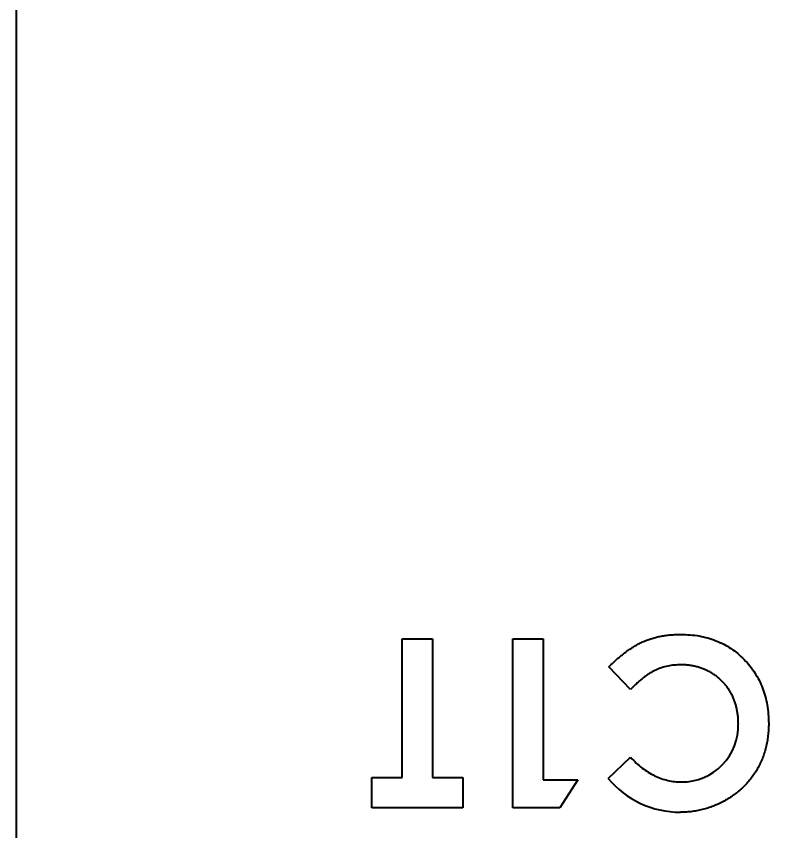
# Model space of a CAD drawing. Header units: inches. Extents: x 7.25 to 10.75, y 3.17 to 5.42.
# Drawn here: x 9.1061 to 9.2812, y 4.4365 to 4.6263 of the extents above; entities that cross this region are included whole.
import ezdxf

# ---------------------------------------------------------------- set-up
doc = ezdxf.new("R2010")
doc.units = ezdxf.units.IN
doc.header["$LTSCALE"] = 0.5
doc.header["$MEASUREMENT"] = 0
doc.layers.add('Visible', color=7, linetype='Continuous', lineweight=40)

msp = doc.modelspace()

# ---------------------------------------------------------------- linework, layer by layer
at = {"layer": 'Visible'}
for p, q in [((9.106061823544136, 4.679556308479344), (9.106061823544142, 4.283218056056503)), ((9.195906362207577, 4.449083463422491), (9.195906362207575, 4.481387117773389)), ((9.195906362207575, 4.481387117773389), (9.202972786596835, 4.48138711777339)), ((9.202972786596835, 4.48138711777339), (9.202972786596835, 4.449083463422491)), ((9.221648336768448, 4.48138711777339), (9.228714761157708, 4.48138711777339)), ((9.221648336768448, 4.442017039033233), (9.221648336768448, 4.48138711777339)), ((9.228714761157708, 4.48138711777339), (9.228714761157708, 4.448578718823259)), ((9.24903861791119, 4.46960448603505), (9.244014831821952, 4.474880644423905)), ((9.24386400628183, 4.448853466657055), (9.24903861791119, 4.453799670771573)), ((9.188839937818317, 4.449083463422491), (9.195906362207577, 4.449083463422491)), ((9.188839937818317, 4.442017039033232), (9.188839937818317, 4.449083463422491)), ((9.202972786596835, 4.449083463422491), (9.210039210986094, 4.449083463422491)), ((9.210039210986094, 4.449083463422491), (9.210039210986094, 4.442017039033233)), ((9.228714761157708, 4.448578718823259), (9.236790674745432, 4.448578718823259)), ((9.236790674745432, 4.448578718823259), (9.23257132536122, 4.442017039033233)), ((9.210039210986094, 4.442017039033233), (9.188839937818317, 4.442017039033232)), ((9.23257132536122, 4.442017039033233), (9.221648336768448, 4.442017039033233))]:
    msp.add_line(p, q, dxfattribs=at)
for centre, radius, start, end in [((9.260983487740395, 4.461189487507341), 0.0131349195531475, 269.7736001424583, 1.887904670335047), ((9.260637813204106, 4.462924727908455), 0.02189431414479453, 219.9927150887594, 270.0465774274692)]:
    msp.add_arc(centre, radius, start, end, dxfattribs=at)
for points, knots in [([(9.244014831821952, 4.474880644423905), (9.244367976943135, 4.475221594951608), (9.245057240697177, 4.475887057467077), (9.246096975935428, 4.47683195214191), (9.247135402625759, 4.477681045047067), (9.248147434542622, 4.47846515453366), (9.249149649824332, 4.479161437587913), (9.250141942187614, 4.479770589595987), (9.251113078449173, 4.480308016893305), (9.252083224564617, 4.480764656032115), (9.253058417283793, 4.481152390087334), (9.25406177599109, 4.481486203659446), (9.255096368048486, 4.481768597932532), (9.256168512272168, 4.481996453023402), (9.257268208354132, 4.482179162045869), (9.25840574798858, 4.482302489579241), (9.25957391861248, 4.482385398576782), (9.260366306844547, 4.482392848637273), (9.260766043208989, 4.482396606971855)], [0, 0, 0, 0, 0.07778293631334769, 0.151815657269109, 0.2225398385800625, 0.290277534682293, 0.3546406074863795, 0.415797753485032, 0.474709007669867, 0.5304260996200421, 0.585579745825266, 0.64090616480403, 0.697901090665671, 0.7554203208806041, 0.81452125848729, 0.8744618312159079, 0.936669716740423, 1, 1, 1, 1]), ([(9.260766043208989, 4.482396606971855), (9.261500309395128, 4.48237788906244), (9.262937064219527, 4.482341263316677), (9.265042590953625, 4.482069891338356), (9.267042784831547, 4.481614940997372), (9.26894251195056, 4.480971515729756), (9.270741168241656, 4.480149570105141), (9.272438293553702, 4.479141903364749), (9.274031152497988, 4.477951192720231), (9.275506877909509, 4.47659139445636), (9.276841741776929, 4.475089611428133), (9.278021606850775, 4.473477108455469), (9.27899759128436, 4.471745960677074), (9.279807972189658, 4.469921742675649), (9.280441679399646, 4.46799612983587), (9.280887701844568, 4.465967039231095), (9.28116276063124, 4.463836430073764), (9.281192852453403, 4.462381174905024), (9.281208199477918, 4.461638985328408)], [0, 0, 0, 0, 0.06737624279926381, 0.1318365787763094, 0.194461067601586, 0.255345967743414, 0.315588340013611, 0.375627451772198, 0.4361378520525405, 0.497778619574713, 0.559470361094052, 0.620277769679113, 0.680787688960419, 0.7414916215916539, 0.80321543625319, 0.8664927627489311, 0.9319104429113599, 1, 1, 1, 1]), ([(9.26079758974644, 4.475330182582597), (9.260270956490956, 4.475315007657608), (9.259236259089205, 4.475285192876081), (9.257718054020966, 4.475050343167987), (9.256269023473703, 4.474668140775645), (9.255115437611583, 4.474203761215101), (9.254211116205804, 4.473753479377628), (9.25351689582775, 4.473348696118554), (9.252806633881125, 4.472882045481138), (9.252081412046026, 4.472351589729559), (9.2513370210028, 4.471759646704192), (9.250585779412086, 4.471094650035432), (9.249808696085056, 4.470378094355447), (9.249299627037153, 4.469866691663514), (9.24903861791119, 4.46960448603505)], [0, 0, 0, 0, 0.1170577988159896, 0.229988135060432, 0.3407307810936085, 0.449606319803286, 0.505812183351425, 0.5652678721025689, 0.628175194153446, 0.694704554780249, 0.765000023327435, 0.839567360534856, 0.917743215433663, 1, 1, 1, 1]), ([(9.274141775088658, 4.461623212059681), (9.274137923893868, 4.461951979943884), (9.274130333109811, 4.462599988198486), (9.274049506018002, 4.463556138142828), (9.27391490203492, 4.464485724732373), (9.273727397760538, 4.465386513814415), (9.273487032824853, 4.466259681581513), (9.273209369898774, 4.467107272644429), (9.272854723461165, 4.46791918118649), (9.272464617058443, 4.468710609140353), (9.272015811886654, 4.469462505213334), (9.27152436885174, 4.470175364435825), (9.270994817082993, 4.470849346364911), (9.270420084358985, 4.471482054563114), (9.26979293354289, 4.472064380761459), (9.269128511283084, 4.472612180899571), (9.26842021706081, 4.473116814011711), (9.267667766989943, 4.473570244169116), (9.266893931039759, 4.473992889146356), (9.26608276725985, 4.47434287984602), (9.26525696541716, 4.474657504573087), (9.264402032051253, 4.474894196109372), (9.263533028408197, 4.475100067984785), (9.26263785831742, 4.475225800287461), (9.261725017401936, 4.475321340228628), (9.261108062995985, 4.475327222444031), (9.26079758974644, 4.475330182582597)], [0, 0, 0, 0, 0.0459890932478167, 0.0906454476797361, 0.1341307317096376, 0.1773398168286945, 0.2192762480301975, 0.260799342640445, 0.301995349883275, 0.343117403926911, 0.384181846738755, 0.4243789437869765, 0.464187131159109, 0.504020797948011, 0.543834082507989, 0.5838169014941971, 0.6244358335507151, 0.6653748985328111, 0.706677493294653, 0.7476825943951291, 0.7888802435345841, 0.8302073963769401, 0.871697898286238, 0.9137277758754481, 0.956584769456126, 1, 1, 1, 1]), ([(9.281208199477918, 4.461638985328408), (9.28120177849138, 4.461154923997846), (9.2811890536654, 4.460195632749143), (9.281052807049345, 4.458780129611556), (9.280867748089605, 4.457401996236992), (9.280563751252346, 4.456073009272625), (9.28021034148104, 4.454778041354649), (9.279755025419337, 4.453528552192417), (9.279226038340948, 4.45231927847137), (9.27862203330037, 4.451151747485887), (9.277930236371564, 4.450038567022861), (9.277177053381612, 4.448972637957097), (9.276344217675717, 4.447967768267028), (9.275440158612271, 4.447019814997178), (9.27447323043824, 4.446118040949526), (9.273426873246263, 4.445284623738743), (9.272318932257367, 4.444497204751586), (9.271141732571598, 4.443779267898475), (9.269922098997915, 4.443126316680693), (9.268665957886643, 4.442564565354163), (9.267389502853431, 4.442082562136337), (9.266088863508596, 4.44168572711237), (9.264761740035274, 4.441388708907793), (9.263417025008273, 4.441164094298649), (9.262043432202274, 4.441038485869387), (9.261121178041577, 4.441017927541019), (9.260655630327907, 4.441007549834767)], [0, 0, 0, 0, 0.0446589288966588, 0.0885030820727824, 0.131152829114587, 0.1728901616700875, 0.214215748283423, 0.254968301864483, 0.2954927143854785, 0.3359698901349455, 0.3761676051646955, 0.416358729864862, 0.456339126608064, 0.496497283437289, 0.53718623113525, 0.578260352848286, 0.619862068733679, 0.662555270128877, 0.7054280275032759, 0.74745489378679, 0.789453737485901, 0.831284051455116, 0.872837630299473, 0.914878500870708, 0.957031238250229, 1, 1, 1, 1]), ([(9.24903861791119, 4.453799670771573), (9.249478115610287, 4.45334510833312), (9.25033659230674, 4.452457205481077), (9.25172062034681, 4.451283000885654), (9.253156281996764, 4.45030034815136), (9.2546292514267, 4.449489366959897), (9.256142411444078, 4.44885105519348), (9.257700836829306, 4.448399698712382), (9.259302250454724, 4.448121456546076), (9.260386376332052, 4.448089864283559), (9.260931662530613, 4.448073974224027)], [0, 0, 0, 0, 0.1394143903677362, 0.272319981484749, 0.399548126465854, 0.5225608238491499, 0.6426423329383, 0.761008988780807, 0.879793940239493, 1, 1, 1, 1])]:
    msp.add_open_spline(points, degree=3, knots=knots, dxfattribs=at)

doc.saveas('drawing.dxf')
